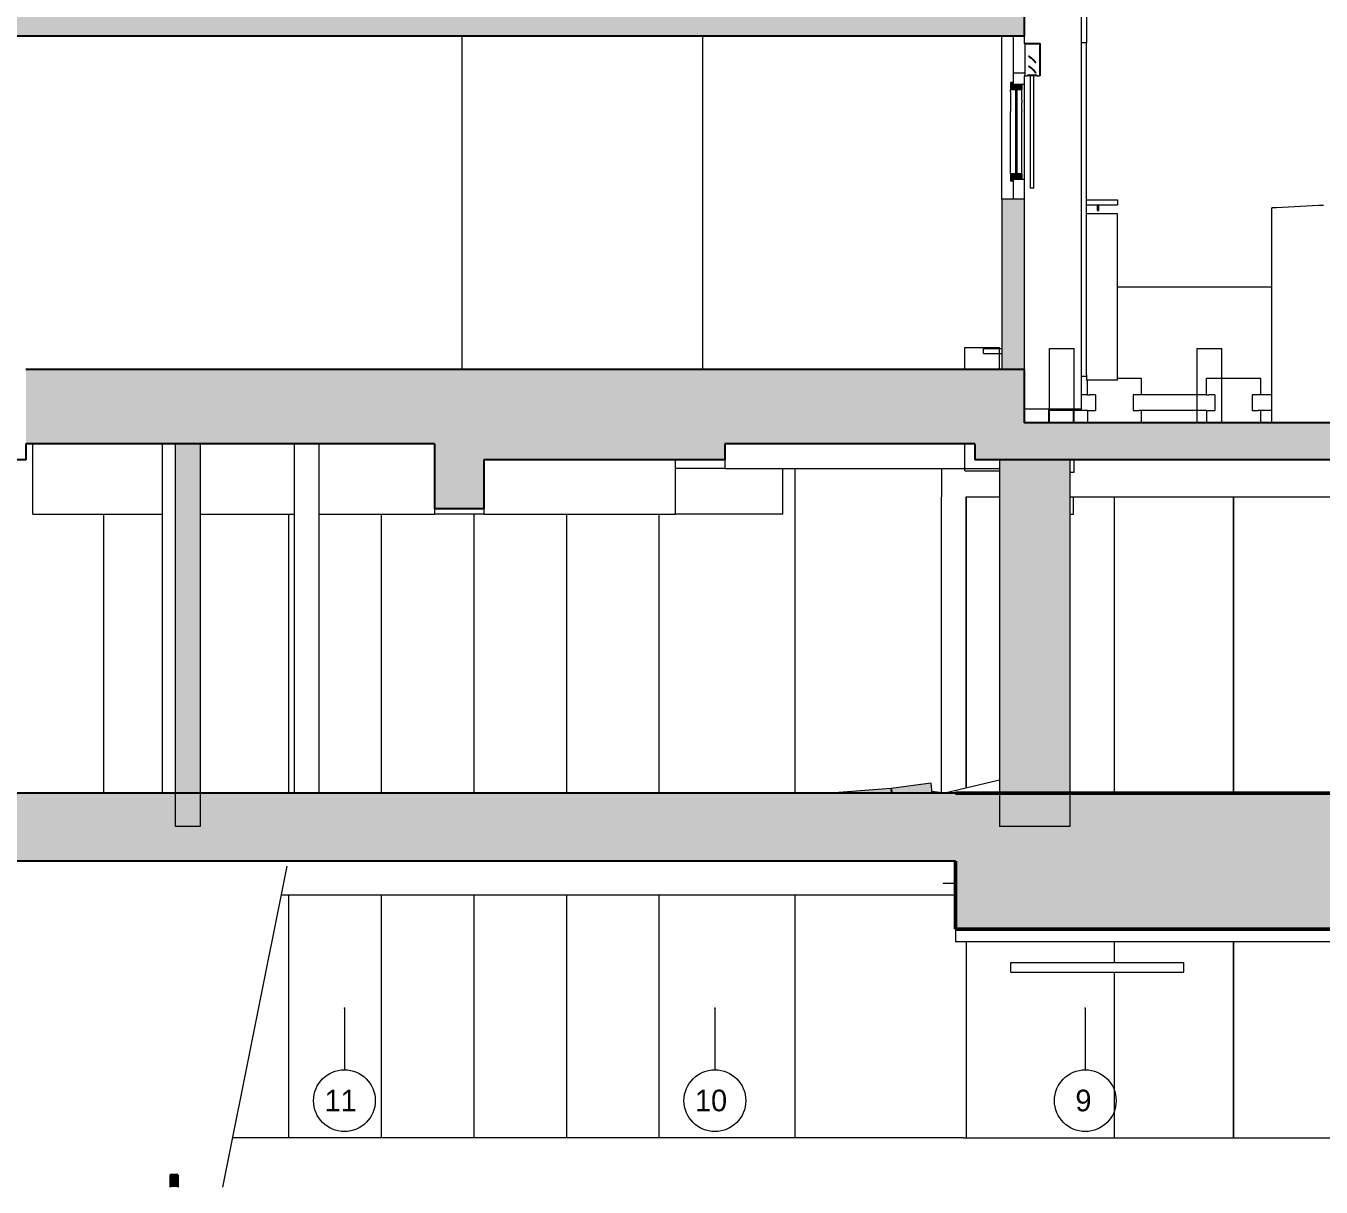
# Model space of a CAD drawing. Header units: metres. Extents: x -35.7 to 3.2, y -7 to 21.5.
# Drawn here: x -29.58 to -19.09, y -6.95 to 2.45 of the extents above; entities that cross this region are included whole.
import ezdxf

# ---------------------------------------------------------------- set-up
doc = ezdxf.new("R2010")
doc.units = ezdxf.units.M
doc.header["$MEASUREMENT"] = 0
doc.linetypes.add('Raster', pattern=[0.004, 0.002, -0.001, 0, -0.001])
for name, color, linetype in [('F_Schnitt F RB_1_000 Achsraster', 7, 'Continuous'), ('F_Schnitt F RB_1_110 Wand Aussen', 7, 'Continuous'), ('F_Schnitt F RB_1_111 Wand Aussen - Bohrpfahlwand 80', 7, 'Continuous'), ('F_Schnitt F RB_1_112 Wand Aussen - Schachtwände', 7, 'Continuous'), ('F_Schnitt F RB_1_120 Wand Innen tragend', 7, 'Continuous'), ('F_Schnitt F RB_1_140 Brüstung', 7, 'Continuous'), ('F_Schnitt F RB_1_150 Stütze', 7, 'Continuous'), ('F_Schnitt F RB_1_210 Decke', 7, 'Continuous'), ('F_Schnitt F RB_1_211 Decke - Bohrpfahl Rost', 7, 'Continuous'), ('F_Schnitt F RB_1_250 Träger Unterzug', 7, 'Continuous'), ('F_Schnitt F RB_1_260 Fundament', 7, 'Continuous'), ('F_Schnitt F RB_1_270 Deckendurchbruchsymbol', 7, 'Continuous'), ('F_Schnitt F RB_1_420 Rampe', 7, 'Continuous')]:
    doc.layers.add(name, color=color, linetype=linetype)
doc.styles.add('ERSTELLTER_STIL_1', font='')
doc.styles.get('ERSTELLTER_STIL_1').set_extended_font_data('Eurostile')

msp = doc.modelspace()

# ---------------------------------------------------------------- hatches: boundary and pattern name
at = {"layer": 'F_Schnitt F RB_1_110 Wand Aussen', "linetype": 'Continuous', "lineweight": 0, "true_color": 0xffffff}
for points in [[(-21.585, 1.995), (-21.605, 1.995), (-21.605, 1.935), (-21.585, 1.935)], [(-21.515, 1.98), (-21.585, 1.98), (-21.585, 1.935), (-21.515, 1.935)], [(-21.585, 1.195), (-21.585, 1.255), (-21.605, 1.255), (-21.605, 1.195)], [(-21.515, 1.21), (-21.515, 1.255), (-21.585, 1.255), (-21.585, 1.21)]]:
    msp.add_hatch(color=7, dxfattribs=at).paths.add_polyline_path(points)
at = {"layer": 'F_Schnitt F RB_1_110 Wand Aussen', "linetype": 'Continuous', "lineweight": 0, "true_color": 0x000000}
msp.add_hatch(color=18, dxfattribs=at).paths.add_polyline_path([(-21.495, -0.33), (-21.495, 1.05), (-21.675, 1.05), (-21.675, -0.33)])
at = {"layer": 'F_Schnitt F RB_1_120 Wand Innen tragend', "linetype": 'Continuous', "lineweight": 0, "true_color": 0x000000}
for points in [[(-21.495, -1.06), (-21.695, -1.06), (-21.695, -4.03), (-21.495, -4.03)], [(-21.125, -1.06), (-21.495, -1.06), (-21.495, -4.03), (-21.125, -4.03)], [(-28.411, -6.85), (-28.411, -6.95), (-28.35, -6.95), (-28.35, -6.85), (-28.355, -6.85)]]:
    msp.add_hatch(color=18, dxfattribs=at).paths.add_polyline_path(points)
at = {"layer": 'F_Schnitt F RB_1_150 Stütze', "linetype": 'Continuous', "lineweight": 0, "true_color": 0x000000}
msp.add_hatch(color=18, dxfattribs=at).paths.add_polyline_path([(-28.168, -0.93), (-28.37, -0.93), (-28.37, -4.03), (-28.168, -4.03)])
at = {"layer": 'F_Schnitt F RB_1_210 Decke', "linetype": 'Continuous', "lineweight": 0, "true_color": 0x000000}
for points in [[(-21.495, 2.37), (-21.495, 2.57), (-29.98, 2.57), (-29.98, 2.37)], [(-21.495, -0.76), (-21.495, -1.06), (-14.87, -1.06), (-14.87, -0.76)], [(-25.87, -1.06), (-23.92, -1.06), (-23.92, -0.93), (-25.87, -0.93)]]:
    msp.add_hatch(color=18, dxfattribs=at).paths.add_polyline_path(points)
at = {"layer": 'F_Schnitt F RB_1_250 Träger Unterzug', "linetype": 'Continuous', "lineweight": 0, "true_color": 0x000000}
for points in [[(-29.58, -0.33), (-29.58, -0.93), (-26.27, -0.93), (-26.27, -0.33)], [(-26.27, -1.457), (-25.87, -1.457), (-25.87, -0.33), (-26.27, -0.33)], [(-21.895, -0.33), (-25.87, -0.33), (-25.87, -0.93), (-21.895, -0.93)], [(-21.895, -0.33), (-21.895, -1.06), (-21.495, -1.06), (-21.495, -0.33)]]:
    msp.add_hatch(color=18, dxfattribs=at).paths.add_polyline_path(points)
at = {"layer": 'F_Schnitt F RB_1_260 Fundament', "linetype": 'Continuous', "lineweight": 0, "true_color": 0x000000}
for points in [[(-31.369, -3.76), (-31.371, -4.31), (-22.05, -4.31), (-22.05, -3.76), (-28.168, -3.76), (-28.168, -4.03), (-28.37, -4.03), (-28.37, -3.76)], [(-22.05, -4.86), (-14.05, -4.86), (-14.05, -3.76), (-21.125, -3.76), (-21.125, -4.03), (-21.695, -4.03), (-21.695, -3.76), (-22.05, -3.76)]]:
    msp.add_hatch(color=18, dxfattribs=at).paths.add_polyline_path(points)
at = {"layer": 'F_Schnitt F RB_1_420 Rampe', "linetype": 'Continuous', "lineweight": 0, "true_color": 0x000000}
for points in [[(-23.03, -3.757), (-23.03, -3.76), (-22.571, -3.76), (-22.575, -3.721)], [(-22.572, -3.721), (-22.565, -3.76), (-22.243, -3.76), (-22.251, -3.678)]]:
    msp.add_hatch(color=18, dxfattribs=at).paths.add_polyline_path(points)

# ---------------------------------------------------------------- linework, layer by layer
at = {"layer": 'F_Schnitt F RB_1_000 Achsraster', "color": 5, "linetype": 'Raster', "lineweight": 0, "ltscale": 1000}
for p, q in [((-27, -5.5), (-27, -6)), ((-24, -5.5), (-24, -6)), ((-21, -5.5), (-21, -6))]:
    msp.add_line(p, q, dxfattribs=at)
at = {"layer": 'F_Schnitt F RB_1_000 Achsraster', "color": 5, "linetype": 'Continuous', "lineweight": 0, "ltscale": 1000}
for centre in [(-27, -6.25), (-24, -6.25), (-21, -6.25)]:
    msp.add_circle(centre, 0.25, dxfattribs=at)
at = {"layer": 'F_Schnitt F RB_1_000 Achsraster', "color": 5, "linetype": 'Raster', "lineweight": 0, "ltscale": 1000}
for p in [(-27, -5.5), (-27, -5.5), (-24, -5.5), (-24, -5.5), (-21, -5.5), (-21, -5.5)]:
    msp.add_point(p, dxfattribs=at)
at = {"layer": 'F_Schnitt F RB_1_110 Wand Aussen', "color": 7, "linetype": 'Continuous', "lineweight": 18, "ltscale": 1000}
for p, q in [((-21.03, -0.65), (-21.03, 2.57)), ((-24.1, 2.37), (-24.1, -0.33)), ((-21.675, 1.05), (-21.675, 2.37)), ((-21.675, 1.05), (-21.675, -0.33)), ((-21.495, 1.05), (-21.495, -0.33)), ((-20.74, 0.34), (-19.49, 0.34)), ((-20.983, -0.535), (-20.983, -0.416)), ((-20.74, -0.4), (-20.547, -0.4)), ((-20.547, -0.4), (-20.547, -0.535)), ((-20.018, -0.535), (-20.018, -0.4)), ((-20.018, -0.4), (-19.582, -0.4)), ((-19.582, -0.4), (-19.582, -0.535)), ((-20.983, -0.535), (-21.03, -0.535)), ((-20.983, -0.535), (-20.964, -0.535)), ((-20.932, -0.535), (-20.964, -0.535)), ((-20.917, -0.535), (-20.932, -0.535)), ((-20.917, -0.535), (-20.917, -0.66)), ((-20.598, -0.535), (-20.613, -0.535)), ((-20.613, -0.535), (-20.613, -0.66)), ((-20.566, -0.535), (-20.598, -0.535)), ((-20.547, -0.535), (-20.566, -0.535)), ((-20.018, -0.535), (-20.547, -0.535)), ((-20.018, -0.535), (-19.999, -0.535)), ((-19.967, -0.535), (-19.999, -0.535)), ((-19.951, -0.535), (-19.967, -0.535)), ((-19.951, -0.535), (-19.951, -0.66)), ((-19.633, -0.535), (-19.649, -0.535)), ((-19.649, -0.535), (-19.649, -0.66)), ((-19.601, -0.535), (-19.633, -0.535)), ((-19.582, -0.535), (-19.601, -0.535)), ((-19.49, -0.535), (-19.582, -0.535)), ((-21.03, -0.65), (-21.495, -0.65)), ((-21.295, -0.66), (-21.295, -0.65)), ((-21.295, -0.66), (-21.295, -0.76)), ((-20.983, -0.66), (-21.295, -0.66)), ((-20.983, -0.66), (-20.983, -0.76)), ((-20.983, -0.66), (-20.964, -0.66)), ((-20.964, -0.66), (-20.932, -0.66)), ((-20.932, -0.66), (-20.917, -0.66)), ((-20.613, -0.66), (-20.598, -0.66)), ((-20.598, -0.66), (-20.566, -0.66)), ((-20.547, -0.66), (-20.566, -0.66)), ((-20.018, -0.66), (-20.547, -0.66)), ((-20.547, -0.66), (-20.547, -0.76)), ((-20.018, -0.66), (-19.999, -0.66)), ((-20.018, -0.66), (-20.018, -0.76)), ((-19.999, -0.66), (-19.967, -0.66)), ((-19.967, -0.66), (-19.951, -0.66)), ((-19.649, -0.66), (-19.633, -0.66)), ((-19.633, -0.66), (-19.601, -0.66)), ((-19.582, -0.66), (-19.601, -0.66)), ((-19.49, -0.66), (-19.582, -0.66)), ((-19.582, -0.66), (-19.582, -0.76))]:
    msp.add_line(p, q, dxfattribs=at)
at = {"layer": 'F_Schnitt F RB_1_110 Wand Aussen', "color": 7, "linetype": 'Continuous', "lineweight": 13, "ltscale": 1000}
for p, q in [((-21.495, 2.37), (-21.495, 2.31)), ((-21.365, 2.31), (-21.495, 2.31)), ((-21.365, 2.31), (-21.365, 2.05)), ((-21.49, 2.305), (-21.49, 2.05)), ((-21.37, 2.305), (-21.49, 2.305)), ((-21.457, 2.212), (-21.459, 2.209)), ((-21.37, 2.305), (-21.37, 2.05)), ((-21.457, 2.129), (-21.459, 2.127)), ((-21.401, 2.155), (-21.403, 2.153)), ((-21.605, 1.995), (-21.605, 1.935)), ((-21.585, 1.995), (-21.605, 1.995)), ((-21.495, 2.07), (-21.585, 2.07)), ((-21.495, 2.05), (-21.495, 1.98)), ((-21.49, 2.05), (-21.495, 2.05)), ((-21.49, 2.05), (-21.47, 2.05)), ((-21.47, 2.052), (-21.47, 2.05)), ((-21.469, 2.052), (-21.47, 2.052)), ((-21.39, 2.05), (-21.47, 2.05)), ((-21.469, 2.055), (-21.469, 2.052)), ((-21.391, 2.055), (-21.469, 2.055)), ((-21.443, 1.14), (-21.443, 2.05)), ((-21.417, 1.14), (-21.417, 2.05)), ((-21.401, 2.073), (-21.403, 2.071)), ((-21.391, 2.055), (-21.391, 2.052)), ((-21.39, 2.052), (-21.391, 2.052)), ((-21.39, 2.052), (-21.39, 2.05)), ((-21.39, 2.05), (-21.37, 2.05)), ((-21.365, 2.05), (-21.37, 2.05)), ((-21.565, 1.935), (-21.565, 1.255)), ((-21.555, 1.935), (-21.555, 1.255)), ((-21.515, 1.98), (-21.515, 1.935)), ((-21.495, 1.98), (-21.495, 1.21)), ((-21.515, 1.851), (-21.515, 1.858)), ((-21.515, 1.706), (-21.515, 1.754)), ((-21.515, 1.581), (-21.515, 1.629)), ((-21.515, 1.456), (-21.515, 1.504)), ((-21.515, 1.332), (-21.515, 1.339)), ((-21.605, 1.255), (-21.605, 1.195)), ((-21.585, 1.195), (-21.605, 1.195)), ((-21.515, 1.255), (-21.515, 1.21)), ((-21.495, 1.21), (-21.495, 1.05)), ((-21.417, 1.14), (-21.443, 1.14))]:
    msp.add_line(p, q, dxfattribs=at)
at = {"layer": 'F_Schnitt F RB_1_110 Wand Aussen', "color": 8, "linetype": 'Continuous', "lineweight": 0, "ltscale": 1000}
for p, q in [((-21.605, 1.918), (-21.605, 1.935)), ((-21.605, 1.918), (-21.605, 1.761)), ((-21.515, 1.918), (-21.515, 1.935)), ((-21.515, 1.858), (-21.515, 1.918)), ((-21.515, 1.851), (-21.515, 1.831)), ((-21.515, 1.767), (-21.515, 1.831)), ((-21.605, 1.429), (-21.605, 1.761)), ((-21.515, 1.767), (-21.515, 1.761)), ((-21.515, 1.754), (-21.515, 1.761)), ((-21.515, 1.629), (-21.515, 1.706)), ((-21.515, 1.504), (-21.515, 1.581)), ((-21.605, 1.255), (-21.605, 1.429)), ((-21.515, 1.429), (-21.515, 1.456)), ((-21.515, 1.423), (-21.515, 1.429)), ((-21.515, 1.391), (-21.515, 1.423)), ((-21.515, 1.339), (-21.515, 1.391)), ((-21.515, 1.307), (-21.515, 1.332)), ((-21.515, 1.255), (-21.515, 1.307))]:
    msp.add_line(p, q, dxfattribs=at)
at = {"layer": 'F_Schnitt F RB_1_110 Wand Aussen', "color": 7, "linetype": 'Continuous', "lineweight": 13, "ltscale": 1000, "flags": 128}
for points in [[(-21.585, 2.37), (-21.585, 1.995), (-21.585, 1.98)], [(-21.459, 2.209), (-21.438, 2.193), (-21.42, 2.174), (-21.403, 2.153)], [(-21.457, 2.212), (-21.436, 2.195), (-21.417, 2.176), (-21.401, 2.155)], [(-21.459, 2.127), (-21.438, 2.111), (-21.42, 2.092), (-21.403, 2.071)], [(-21.457, 2.129), (-21.436, 2.113), (-21.417, 2.094), (-21.401, 2.073)], [(-21.515, 1.935), (-21.555, 1.935), (-21.565, 1.935), (-21.585, 1.935), (-21.605, 1.935)], [(-21.495, 1.98), (-21.515, 1.98), (-21.585, 1.98)], [(-21.515, 1.255), (-21.555, 1.255), (-21.565, 1.255), (-21.585, 1.255), (-21.605, 1.255)], [(-21.585, 1.21), (-21.585, 1.195), (-21.585, 1.05)], [(-21.495, 1.21), (-21.515, 1.21), (-21.585, 1.21)]]:
    msp.add_lwpolyline(points, dxfattribs=at)
at = {"layer": 'F_Schnitt F RB_1_110 Wand Aussen', "color": 7, "linetype": 'Continuous', "lineweight": 18, "ltscale": 1000, "flags": 128}
msp.add_lwpolyline([(-21.495, 1.05), (-21.585, 1.05), (-21.675, 1.05)], dxfattribs=at)
at = {"layer": 'F_Schnitt F RB_1_111 Wand Aussen - Bohrpfahlwand 80', "color": 7, "linetype": 'Continuous', "lineweight": 18, "ltscale": 1000}
for p, q in [((-29.523, -1.5), (-29.523, -0.93)), ((-23.35, -3.76), (-23.35, -1.13)), ((-21.965, -1.36), (-21.965, -3.719)), ((-20.765, -1.36), (-20.765, -3.76)), ((-19.801, -1.36), (-19.801, -3.76)), ((-19.799, -1.36), (-19.799, -3.76)), ((-28.95, -3.76), (-28.95, -1.5)), ((-27.45, -3.76), (-27.45, -1.5)), ((-26.7, -3.76), (-26.7, -1.5)), ((-25.95, -3.76), (-25.95, -1.5)), ((-25.2, -3.76), (-25.2, -1.5)), ((-24.45, -3.76), (-24.45, -1.5)), ((-27.45, -6.55), (-27.45, -4.583)), ((-26.7, -6.55), (-26.7, -4.583)), ((-25.95, -6.55), (-25.95, -4.583)), ((-25.2, -6.55), (-25.2, -4.583)), ((-24.45, -6.55), (-24.45, -4.583)), ((-23.35, -6.55), (-23.35, -4.583)), ((-21.965, -4.96), (-21.965, -6.55)), ((-21.965, -4.96), (-21.965, -6.55)), ((-20.765, -4.96), (-20.765, -5.13)), ((-19.801, -4.96), (-19.801, -6.55)), ((-19.799, -4.96), (-19.799, -6.55)), ((-20.765, -5.21), (-20.765, -6.55)), ((-27.45, -6.55), (-27.904, -6.55)), ((-26.7, -6.55), (-27.45, -6.55)), ((-25.95, -6.55), (-26.7, -6.55)), ((-25.2, -6.55), (-25.95, -6.55)), ((-24.45, -6.55), (-25.2, -6.55)), ((-23.35, -6.55), (-24.45, -6.55)), ((-21.99, -6.55), (-23.35, -6.55)), ((-21.99, -6.55), (-21.965, -6.55)), ((-21.965, -6.55), (-21.495, -6.55)), ((-21.965, -6.55), (-21.965, -6.55)), ((-21.495, -6.55), (-20.765, -6.55)), ((-20.765, -6.55), (-19.801, -6.55)), ((-19.8, -6.55), (-19.801, -6.55)), ((-19.799, -6.55), (-19.8, -6.55)), ((-19.799, -6.55), (-18.8, -6.55))]:
    msp.add_line(p, q, dxfattribs=at)
msp.add_point((-21.965, -6.55), dxfattribs=at)
at = {"layer": 'F_Schnitt F RB_1_112 Wand Aussen - Schachtwände', "color": 7, "linetype": 'Continuous', "lineweight": 18, "ltscale": 1000}
for p, q in [((-19.45, 0.981), (-19.49, 0.979)), ((-19.49, -0.76), (-19.49, 0.979)), ((-19.11, 0.998), (-19.45, 0.981)), ((-19.07, 1), (-19.11, 0.998))]:
    msp.add_line(p, q, dxfattribs=at)
at = {"layer": 'F_Schnitt F RB_1_120 Wand Innen tragend', "color": 7, "linetype": 'Continuous', "lineweight": 18, "ltscale": 1000}
for p, q in [((-26.05, 2.37), (-26.05, -0.33)), ((-21.695, -1.06), (-21.695, -4.03)), ((-21.125, -1.06), (-21.125, -4.03)), ((-21.495, -4.03), (-21.695, -4.03)), ((-21.125, -4.03), (-21.495, -4.03))]:
    msp.add_line(p, q, dxfattribs=at)
at = {"layer": 'F_Schnitt F RB_1_120 Wand Innen tragend', "color": 7, "linetype": 'Continuous', "lineweight": 25, "ltscale": 1000}
for p, q in [((-28.411, -6.85), (-28.411, -6.95)), ((-28.35, -6.85), (-28.35, -6.95))]:
    msp.add_line(p, q, dxfattribs=at)
at = {"layer": 'F_Schnitt F RB_1_120 Wand Innen tragend', "color": 7, "linetype": 'Continuous', "lineweight": 25, "ltscale": 1000, "flags": 128}
msp.add_lwpolyline([(-28.35, -6.85), (-28.355, -6.85), (-28.411, -6.85)], dxfattribs=at)
at = {"layer": 'F_Schnitt F RB_1_140 Brüstung', "color": 7, "linetype": 'Continuous', "lineweight": 18, "ltscale": 1000}
for p, q in [((-20.99, 2.536), (-20.99, 2.317)), ((-20.99, 2.317), (-21.03, 2.317)), ((-20.99, -0.373), (-20.99, 2.317)), ((-20.74, 0.93), (-20.99, 0.93)), ((-20.74, -0.416), (-20.74, 0.93)), ((-21.03, -0.383), (-20.99, -0.383)), ((-20.99, -0.373), (-20.99, -0.416)), ((-20.74, -0.416), (-20.99, -0.416))]:
    msp.add_line(p, q, dxfattribs=at)
at = {"layer": 'F_Schnitt F RB_1_140 Brüstung', "color": 7, "linetype": 'Continuous', "lineweight": 13, "ltscale": 1000}
for p, q in [((-20.99, 1.044), (-20.74, 1.044)), ((-20.99, 1.004), (-20.9, 1.004)), ((-20.9, 1.004), (-20.9, 1.004)), ((-20.9, 1.004), (-20.899, 1.004)), ((-20.9, 0.959), (-20.9, 1.004)), ((-20.9, 0.959), (-20.9, 0.959)), ((-20.9, 0.959), (-20.899, 0.959)), ((-20.899, 1.004), (-20.899, 1.004)), ((-20.899, 1.004), (-20.898, 1.004)), ((-20.899, 0.959), (-20.899, 0.959)), ((-20.899, 0.959), (-20.898, 0.959)), ((-20.898, 1.004), (-20.898, 1.004)), ((-20.898, 1.004), (-20.897, 1.004)), ((-20.898, 0.959), (-20.898, 0.959)), ((-20.898, 0.959), (-20.897, 0.959)), ((-20.897, 1.004), (-20.896, 1.004)), ((-20.897, 0.959), (-20.896, 0.959)), ((-20.896, 1.004), (-20.895, 1.004)), ((-20.896, 0.959), (-20.895, 0.959)), ((-20.895, 1.004), (-20.894, 1.004)), ((-20.895, 0.959), (-20.894, 0.959)), ((-20.894, 1.004), (-20.893, 1.004)), ((-20.894, 0.959), (-20.893, 0.959)), ((-20.893, 1.004), (-20.893, 1.004)), ((-20.893, 1.004), (-20.892, 1.004)), ((-20.893, 0.959), (-20.893, 0.959)), ((-20.893, 0.959), (-20.892, 0.959)), ((-20.892, 1.004), (-20.891, 1.004)), ((-20.892, 0.959), (-20.891, 0.959)), ((-20.891, 1.004), (-20.891, 1.004)), ((-20.891, 1.004), (-20.89, 1.004)), ((-20.891, 0.959), (-20.891, 0.959)), ((-20.891, 0.959), (-20.89, 0.959)), ((-20.89, 1.004), (-20.89, 1.004)), ((-20.89, 0.959), (-20.89, 1.004)), ((-20.89, 1.004), (-20.74, 1.004)), ((-20.89, 0.959), (-20.89, 0.959)), ((-20.74, 1.044), (-20.74, 1.044)), ((-20.74, 1.044), (-20.74, 1.043)), ((-20.74, 1.043), (-20.74, 1.041)), ((-20.74, 1.041), (-20.74, 1.039)), ((-20.74, 1.039), (-20.74, 1.037)), ((-20.74, 1.037), (-20.74, 1.034)), ((-20.74, 1.034), (-20.74, 1.031)), ((-20.74, 1.031), (-20.74, 1.028)), ((-20.74, 1.028), (-20.74, 1.024)), ((-20.74, 1.024), (-20.74, 1.021)), ((-20.74, 1.021), (-20.74, 1.017)), ((-20.74, 1.017), (-20.74, 1.014)), ((-20.74, 1.014), (-20.74, 1.011)), ((-20.74, 1.011), (-20.74, 1.009)), ((-20.74, 1.009), (-20.74, 1.007)), ((-20.74, 1.007), (-20.74, 1.005)), ((-20.74, 1.005), (-20.74, 1.004)), ((-20.74, 1.004), (-20.74, 1.004))]:
    msp.add_line(p, q, dxfattribs=at)
at = {"layer": 'F_Schnitt F RB_1_150 Stütze', "color": 7, "linetype": 'Continuous', "lineweight": 13, "ltscale": 1000}
for p, q in [((-28.474, -3.76), (-28.474, -0.93)), ((-27.405, -3.76), (-27.405, -0.93)), ((-27.205, -3.76), (-27.205, -0.93)), ((-22.165, -3.756), (-22.165, -1.36)), ((-21.965, -3.719), (-21.965, -1.36))]:
    msp.add_line(p, q, dxfattribs=at)
at = {"layer": 'F_Schnitt F RB_1_150 Stütze', "color": 7, "linetype": 'Continuous', "lineweight": 18, "ltscale": 1000}
for p, q in [((-28.37, -0.93), (-28.37, -4.03)), ((-28.168, -0.93), (-28.168, -4.03)), ((-28.168, -4.03), (-28.37, -4.03))]:
    msp.add_line(p, q, dxfattribs=at)
at = {"layer": 'F_Schnitt F RB_1_210 Decke', "color": 7, "linetype": 'Continuous', "lineweight": 25, "ltscale": 1000}
for p, q in [((-21.495, 2.57), (-21.495, 2.37)), ((-14.87, -0.76), (-21.495, -0.76)), ((-23.92, -0.93), (-23.92, -1.06)), ((-23.92, -1.06), (-25.87, -1.06)), ((-21.125, -1.06), (-21.495, -1.06)), ((-14.87, -1.06), (-21.125, -1.06))]:
    msp.add_line(p, q, dxfattribs=at)
at = {"layer": 'F_Schnitt F RB_1_210 Decke', "color": 7, "linetype": 'Continuous', "lineweight": 25, "ltscale": 1000, "flags": 128}
msp.add_lwpolyline([(-21.495, 2.37), (-21.585, 2.37), (-29.89, 2.37), (-29.98, 2.37)], dxfattribs=at)
at = {"layer": 'F_Schnitt F RB_1_211 Decke - Bohrpfahl Rost', "color": 8, "linetype": 'Continuous', "lineweight": 13, "ltscale": 1000}
for p, q in [((-29.523, -1.5), (-28.474, -1.5)), ((-28.168, -1.5), (-27.405, -1.5)), ((-27.205, -1.5), (-26.27, -1.5))]:
    msp.add_line(p, q, dxfattribs=at)
at = {"layer": 'F_Schnitt F RB_1_250 Träger Unterzug', "color": 7, "linetype": 'Continuous', "lineweight": 25, "ltscale": 1000}
for p, q in [((-26.27, -0.33), (-29.58, -0.33)), ((-25.87, -0.33), (-26.27, -0.33)), ((-21.895, -0.33), (-25.87, -0.33)), ((-21.675, -0.33), (-21.895, -0.33)), ((-21.495, -0.33), (-21.675, -0.33)), ((-21.495, -0.33), (-21.495, -0.76)), ((-29.58, -0.93), (-29.58, -1.06)), ((-28.37, -0.93), (-29.58, -0.93)), ((-28.168, -0.93), (-28.37, -0.93)), ((-26.27, -0.93), (-28.168, -0.93)), ((-26.27, -0.93), (-26.27, -1.457)), ((-21.895, -0.93), (-23.92, -0.93)), ((-21.895, -0.93), (-21.895, -1.06)), ((-29.58, -1.06), (-29.98, -1.06)), ((-25.87, -1.06), (-25.87, -1.457)), ((-21.695, -1.06), (-21.895, -1.06)), ((-21.495, -1.06), (-21.695, -1.06)), ((-25.87, -1.457), (-26.27, -1.457))]:
    msp.add_line(p, q, dxfattribs=at)
at = {"layer": 'F_Schnitt F RB_1_250 Träger Unterzug', "color": 7, "linetype": 'Continuous', "lineweight": 13, "ltscale": 1000}
for p, q in [((-24.32, -1.13), (-24.32, -1.06)), ((-24.32, -1.5), (-24.32, -1.13)), ((-23.92, -1.13), (-24.32, -1.13)), ((-23.92, -1.06), (-23.92, -1.13)), ((-23.92, -1.13), (-21.695, -1.13)), ((-23.45, -1.5), (-23.45, -1.13)), ((-22.165, -1.13), (-22.165, -1.36)), ((-21.965, -1.36), (-21.695, -1.36)), ((-21.125, -1.36), (-16.925, -1.36)), ((-26.27, -1.457), (-26.27, -1.5)), ((-25.87, -1.457), (-25.87, -1.5)), ((-25.87, -1.5), (-26.27, -1.5)), ((-25.87, -1.5), (-26.27, -1.5)), ((-25.87, -1.5), (-24.32, -1.5)), ((-23.45, -1.5), (-24.32, -1.5))]:
    msp.add_line(p, q, dxfattribs=at)
at = {"layer": 'F_Schnitt F RB_1_260 Fundament', "color": 7, "linetype": 'Continuous', "lineweight": 25, "ltscale": 1000}
for p, q in [((-23.03, -3.76), (-31.369, -3.76)), ((-22.571, -3.76), (-23.03, -3.76)), ((-22.565, -3.76), (-22.571, -3.76)), ((-22.243, -3.76), (-22.565, -3.76)), ((-22.05, -3.76), (-22.243, -3.76)), ((-22.05, -4.31), (-31.371, -4.31))]:
    msp.add_line(p, q, dxfattribs=at)
at = {"layer": 'F_Schnitt F RB_1_260 Fundament', "color": 7, "linetype": 'Continuous', "lineweight": 50, "ltscale": 1000}
for p, q in [((-22.05, -3.76), (-22.05, -3.76)), ((-14.05, -3.76), (-22.05, -3.76)), ((-22.05, -4.31), (-22.05, -4.86)), ((-14.05, -4.86), (-22.05, -4.86))]:
    msp.add_line(p, q, dxfattribs=at)
at = {"layer": 'F_Schnitt F RB_1_260 Fundament', "color": 7, "linetype": 'Continuous', "lineweight": 18, "ltscale": 1000}
for p, q in [((-27.984, -6.95), (-27.465, -4.351)), ((-27.512, -4.583), (-22.05, -4.583)), ((-22.05, -4.86), (-22.05, -4.96)), ((-22.05, -4.96), (-14.05, -4.96))]:
    msp.add_line(p, q, dxfattribs=at)
at = {"layer": 'F_Schnitt F RB_1_260 Fundament', "color": 7, "linetype": 'Continuous', "lineweight": 13, "ltscale": 1000}
for p, q in [((-21.603, -5.21), (-21.603, -5.13)), ((-21.603, -5.13), (-20.203, -5.13)), ((-20.203, -5.21), (-20.203, -5.13)), ((-21.603, -5.21), (-20.203, -5.21))]:
    msp.add_line(p, q, dxfattribs=at)
at = {"layer": 'F_Schnitt F RB_1_270 Deckendurchbruchsymbol', "color": 7, "linetype": 'Continuous', "lineweight": 13, "ltscale": 1000}
for p, q in [((-21.975, -0.15), (-21.695, -0.15)), ((-21.975, -0.33), (-21.975, -0.15)), ((-21.695, -0.33), (-21.695, -0.15)), ((-21.29, -0.16), (-21.09, -0.16)), ((-21.29, -0.76), (-21.29, -0.16)), ((-21.09, -0.76), (-21.09, -0.16)), ((-20.095, -0.16), (-19.895, -0.16)), ((-20.095, -0.76), (-20.095, -0.16)), ((-19.895, -0.76), (-19.895, -0.16)), ((-21.294, -0.76), (-21.294, -0.65)), ((-21.094, -0.76), (-21.094, -0.65)), ((-21.975, -1.15), (-21.975, -0.93)), ((-21.975, -1.15), (-21.695, -1.15)), ((-21.09, -1.16), (-21.09, -1.06)), ((-21.125, -1.16), (-21.09, -1.16)), ((-21.094, -1.5), (-21.094, -1.36)), ((-21.125, -1.5), (-21.094, -1.5)), ((-22.15, -4.49), (-22.15, -4.488)), ((-22.15, -4.49), (-22.149, -4.49)), ((-22.149, -4.49), (-22.149, -4.487)), ((-22.149, -4.49), (-22.145, -4.49)), ((-22.145, -4.49), (-22.145, -4.487)), ((-22.145, -4.49), (-22.139, -4.49)), ((-22.139, -4.49), (-22.139, -4.487)), ((-22.139, -4.49), (-22.131, -4.49)), ((-22.131, -4.49), (-22.131, -4.487)), ((-22.131, -4.49), (-22.12, -4.49)), ((-22.12, -4.49), (-22.12, -4.486)), ((-22.12, -4.49), (-22.108, -4.49)), ((-22.108, -4.49), (-22.108, -4.486)), ((-22.108, -4.49), (-22.095, -4.49)), ((-22.095, -4.49), (-22.095, -4.486)), ((-22.095, -4.49), (-22.08, -4.49)), ((-22.08, -4.49), (-22.08, -4.486)), ((-22.08, -4.49), (-22.065, -4.49)), ((-22.065, -4.49), (-22.065, -4.486)), ((-22.065, -4.49), (-22.051, -4.49)), ((-22.051, -4.49), (-22.051, -4.486)), ((-22.051, -4.49), (-22.05, -4.49))]:
    msp.add_line(p, q, dxfattribs=at)
at = {"layer": 'F_Schnitt F RB_1_270 Deckendurchbruchsymbol', "color": 1, "linetype": 'Continuous', "lineweight": 0, "ltscale": 1000}
for p, q in [((-21.825, -0.16), (-21.675, -0.16)), ((-21.825, -0.2), (-21.825, -0.16)), ((-21.825, -0.2), (-21.675, -0.2))]:
    msp.add_line(p, q, dxfattribs=at)
at = {"layer": 'F_Schnitt F RB_1_420 Rampe', "color": 7, "linetype": 'Continuous', "lineweight": 13, "ltscale": 1000}
for p, q in [((-21.695, -3.656), (-22.138, -3.76)), ((-22.575, -3.721), (-23.03, -3.757)), ((-23.03, -3.757), (-23.03, -3.76)), ((-22.572, -3.721), (-22.575, -3.721)), ((-22.575, -3.721), (-22.571, -3.76)), ((-22.251, -3.678), (-22.572, -3.721)), ((-22.572, -3.721), (-22.565, -3.76)), ((-22.251, -3.678), (-22.243, -3.76)), ((-22.138, -3.76), (-22.245, -3.747))]:
    msp.add_line(p, q, dxfattribs=at)

# ---------------------------------------------------------------- texts
at = {"layer": 'F_Schnitt F RB_1_000 Achsraster', "color": 5, "linetype": 'Continuous', "lineweight": 0, "char_height": 0.175, "attachment_point": 1, "style": 'ERSTELLTER_STIL_1'}
for s, insert in [('\\A1;{\\pql;\\pt0;\\fEurostile|b0|i0|c0|p0;\\W1.000000;11}', (-27.161, -6.162)), ('\\A1;{\\pql;\\pt0;\\fEurostile|b0|i0|c0|p0;\\W1.000000;10}', (-24.161, -6.161)), ('\\A1;{\\pql;\\pt0;\\fEurostile|b0|i0|c0|p0;\\W1.000000;9}', (-21.08, -6.161))]:
    msp.add_mtext(s, dxfattribs=dict(at, insert=insert))

doc.saveas('drawing.dxf')
